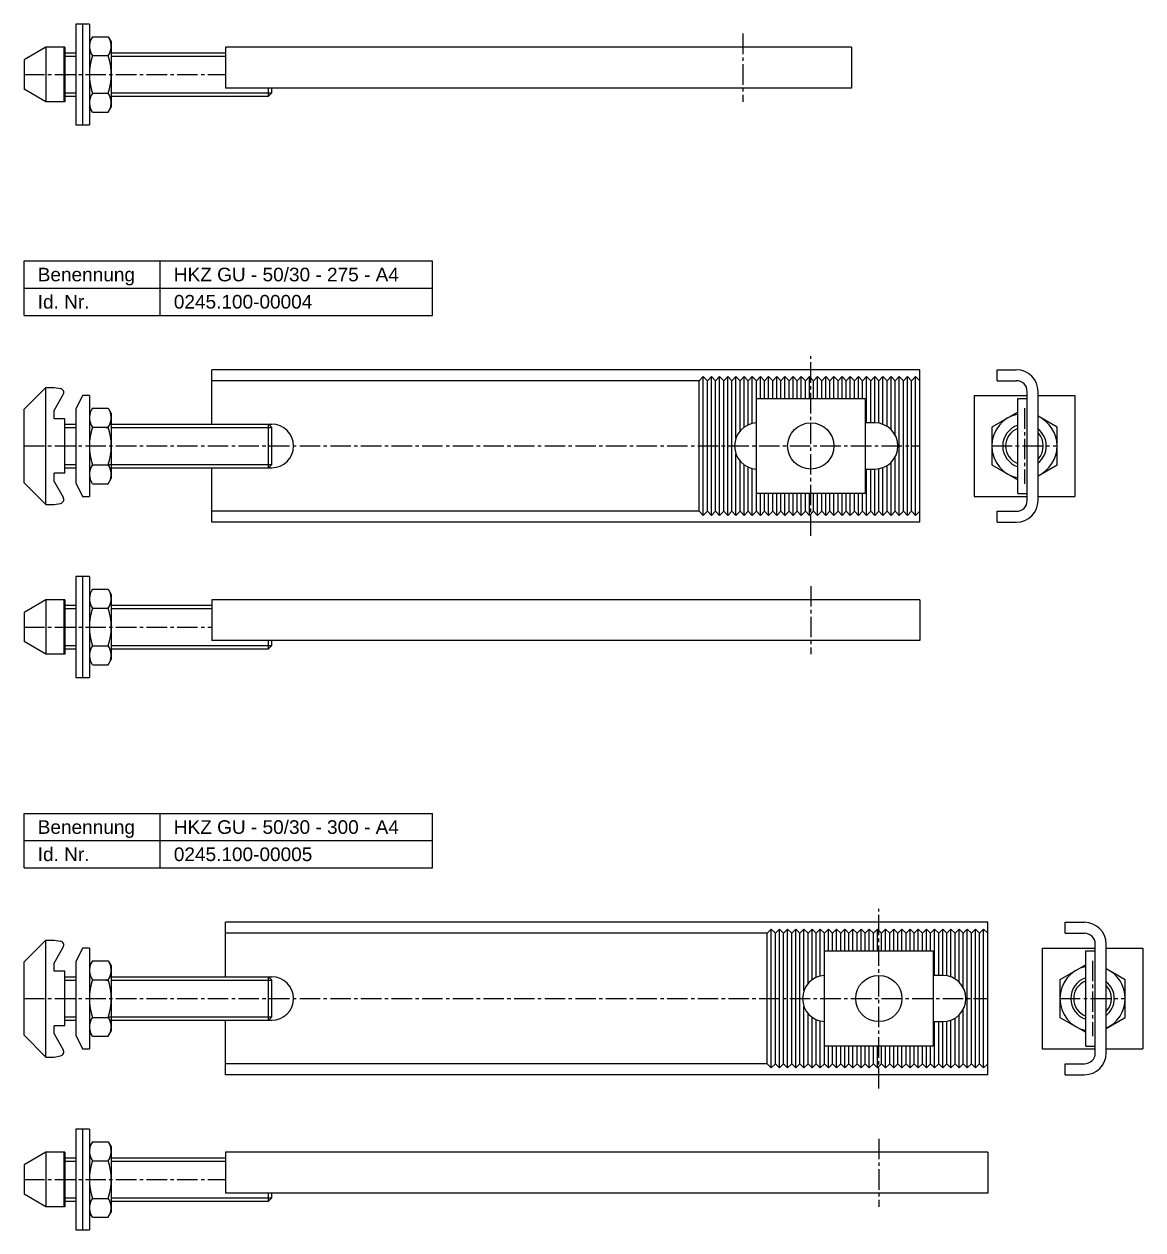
# Model space of a CAD drawing. Header units: millimetres. Extents: x 77 to 488, y 1971 to 2936.
# Drawn here: x 77.2 to 488.2, y 1971.2 to 2414.2 of the extents above; entities that cross this region are included whole.
import ezdxf

# ---------------------------------------------------------------- set-up
doc = ezdxf.new("R2010")
doc.units = ezdxf.units.MM
doc.header["$LTSCALE"] = 10
doc.linetypes.add('MITTE2', pattern=[1.125, 0.75, -0.125, 0.125, -0.125])
doc.layers.add('HALFEN', color=2, linetype='CONTINUOUS')
doc.styles.add('ARIAL50', font='ARIAL.TTF', dxfattribs={"height": 5})

msp = doc.modelspace()

# ---------------------------------------------------------------- linework, layer by layer
at = {"layer": 'HALFEN'}
for p, q in [((101.25, 2414.25), (96.25, 2414.25)), ((96.25, 2414.25), (96.25, 2377.25)), ((98.75, 2414.25), (98.75, 2377.25)), ((101.25, 2414.25), (101.25, 2377.25)), ((85.25, 2405.75), (77.25, 2401.13)), ((92.25, 2405.75), (85.25, 2405.75)), ((85.25, 2405.75), (85.25, 2385.75)), ((91.83, 2405.75), (91.83, 2385.75)), ((92.25, 2405.75), (92.25, 2385.75)), ((102.32, 2409.61), (101.25, 2407.75)), ((102.32, 2409.61), (108.18, 2409.61)), ((108.18, 2409.61), (109.25, 2407.75)), ((109.25, 2407.75), (109.25, 2383.75)), ((381.25, 2405.75), (151.25, 2405.75)), ((151.25, 2405.75), (151.25, 2390.75)), ((381.25, 2405.75), (381.25, 2390.75)), ((77.25, 2401.13), (77.25, 2390.37)), ((92.25, 2403.75), (96.25, 2403.75)), ((102.32, 2402.68), (108.18, 2402.68)), ((109.25, 2403.75), (151.25, 2403.75)), ((85.25, 2385.75), (77.25, 2390.37)), ((102.32, 2388.82), (108.18, 2388.82)), ((381.25, 2390.75), (151.25, 2390.75)), ((167.02, 2387.75), (167.02, 2390.75)), ((168.25, 2388.98), (167.02, 2387.75)), ((168.25, 2388.98), (168.25, 2390.75)), ((92.25, 2385.75), (85.25, 2385.75)), ((92.25, 2387.75), (96.25, 2387.75)), ((102.32, 2381.89), (101.25, 2383.75)), ((108.18, 2381.89), (109.25, 2383.75)), ((109.25, 2387.75), (167.02, 2387.75)), ((102.32, 2381.89), (108.18, 2381.89)), ((96.25, 2377.25), (101.25, 2377.25)), ((77.25, 2327.25), (227.25, 2327.25)), ((77.25, 2307.25), (77.25, 2327.25)), ((127.25, 2307.25), (127.25, 2327.25)), ((227.25, 2307.25), (227.25, 2327.25)), ((77.25, 2317.25), (227.25, 2317.25)), ((77.25, 2307.25), (227.25, 2307.25)), ((406.25, 2287.25), (146.25, 2287.25)), ((146.25, 2267.25), (146.25, 2287.25)), ((406.25, 2231.25), (406.25, 2287.25)), ((434.75, 2287.25), (441.75, 2287.25)), ((434.75, 2283.25), (434.75, 2287.25)), ((434.75, 2283.25), (434.75, 2287.25)), ((325.25, 2283.25), (146.25, 2283.25)), ((325.25, 2283.25), (326.75, 2284.75)), ((325.25, 2235.25), (325.25, 2283.25)), ((326.75, 2233.75), (326.75, 2284.75)), ((328.25, 2283.25), (326.75, 2284.75)), ((328.25, 2283.25), (329.75, 2284.75)), ((328.25, 2235.25), (328.25, 2283.25)), ((329.75, 2233.75), (329.75, 2284.75)), ((331.25, 2283.25), (329.75, 2284.75)), ((331.25, 2283.25), (332.75, 2284.75)), ((331.25, 2235.25), (331.25, 2283.25)), ((332.75, 2233.75), (332.75, 2284.75)), ((334.25, 2283.25), (332.75, 2284.75)), ((334.25, 2283.25), (335.75, 2284.75)), ((334.25, 2235.25), (334.25, 2283.25)), ((335.75, 2233.75), (335.75, 2284.75)), ((337.25, 2283.25), (335.75, 2284.75)), ((337.25, 2283.25), (338.75, 2284.75)), ((337.25, 2235.25), (337.25, 2283.25)), ((340.25, 2283.25), (338.75, 2284.75)), ((338.75, 2262.12), (338.75, 2284.75)), ((340.25, 2283.25), (341.75, 2284.75)), ((340.25, 2264.73), (340.25, 2283.25)), ((343.25, 2283.25), (341.75, 2284.75)), ((341.75, 2266.12), (341.75, 2284.75)), ((343.25, 2283.25), (344.75, 2284.75)), ((343.25, 2267), (343.25, 2283.25)), ((346.25, 2283.25), (344.75, 2284.75)), ((344.75, 2267.51), (344.75, 2284.75)), ((346.25, 2283.25), (347.75, 2284.75)), ((346.25, 2276.75), (346.25, 2283.25)), ((347.75, 2276.75), (347.75, 2284.75)), ((349.25, 2283.25), (347.75, 2284.75)), ((349.25, 2283.25), (350.75, 2284.75)), ((349.25, 2276.75), (349.25, 2283.25)), ((350.75, 2276.75), (350.75, 2284.75)), ((352.25, 2283.25), (350.75, 2284.75)), ((352.25, 2283.25), (353.75, 2284.75)), ((352.25, 2276.75), (352.25, 2283.25)), ((355.25, 2283.25), (353.75, 2284.75)), ((353.75, 2276.75), (353.75, 2284.75)), ((355.25, 2283.25), (356.75, 2284.75)), ((355.25, 2276.75), (355.25, 2283.25)), ((356.75, 2276.75), (356.75, 2284.75)), ((358.25, 2283.25), (356.75, 2284.75)), ((358.25, 2283.25), (359.75, 2284.75)), ((358.25, 2276.75), (358.25, 2283.25)), ((359.75, 2276.75), (359.75, 2284.75)), ((361.25, 2283.25), (359.75, 2284.75)), ((361.25, 2283.25), (362.75, 2284.75)), ((361.25, 2276.75), (361.25, 2283.25)), ((364.25, 2283.25), (362.75, 2284.75)), ((362.75, 2276.75), (362.75, 2284.75)), ((364.25, 2283.25), (365.75, 2284.75)), ((364.25, 2276.75), (364.25, 2283.25)), ((367.25, 2283.25), (365.75, 2284.75)), ((365.75, 2276.75), (365.75, 2284.75)), ((367.25, 2283.25), (368.75, 2284.75)), ((367.25, 2276.75), (367.25, 2283.25)), ((368.75, 2276.75), (368.75, 2284.75)), ((370.25, 2283.25), (368.75, 2284.75)), ((370.25, 2283.25), (371.75, 2284.75)), ((370.25, 2276.75), (370.25, 2283.25)), ((373.25, 2283.25), (371.75, 2284.75)), ((371.75, 2276.75), (371.75, 2284.75)), ((373.25, 2283.25), (374.75, 2284.75)), ((373.25, 2276.75), (373.25, 2283.25)), ((376.25, 2283.25), (374.75, 2284.75)), ((374.75, 2276.75), (374.75, 2284.75)), ((376.25, 2283.25), (377.75, 2284.75)), ((376.25, 2276.75), (376.25, 2283.25)), ((377.75, 2276.75), (377.75, 2284.75)), ((379.25, 2283.25), (377.75, 2284.75)), ((379.25, 2283.25), (380.75, 2284.75)), ((379.25, 2276.75), (379.25, 2283.25)), ((380.75, 2276.75), (380.75, 2284.75)), ((382.25, 2283.25), (380.75, 2284.75)), ((382.25, 2283.25), (383.75, 2284.75)), ((382.25, 2276.75), (382.25, 2283.25)), ((383.75, 2276.75), (383.75, 2284.75)), ((385.25, 2283.25), (383.75, 2284.75)), ((385.25, 2283.25), (386.75, 2284.75)), ((385.25, 2276.75), (385.25, 2283.25)), ((388.25, 2283.25), (386.75, 2284.75)), ((386.75, 2267.75), (386.75, 2284.75)), ((388.25, 2283.25), (389.75, 2284.75)), ((388.25, 2267.75), (388.25, 2283.25)), ((391.25, 2283.25), (389.75, 2284.75)), ((389.75, 2267.75), (389.75, 2284.75)), ((391.25, 2283.25), (392.75, 2284.75)), ((391.25, 2267.62), (391.25, 2283.25)), ((392.75, 2267.2), (392.75, 2284.75)), ((394.25, 2283.25), (392.75, 2284.75)), ((394.25, 2283.25), (395.75, 2284.75)), ((394.25, 2266.46), (394.25, 2283.25)), ((397.25, 2283.25), (395.75, 2284.75)), ((395.75, 2265.27), (395.75, 2284.75)), ((397.25, 2283.25), (398.75, 2284.75)), ((397.25, 2263.25), (397.25, 2283.25)), ((398.75, 2233.75), (398.75, 2284.75)), ((400.25, 2283.25), (398.75, 2284.75)), ((400.25, 2283.25), (401.75, 2284.75)), ((400.25, 2235.25), (400.25, 2283.25)), ((401.75, 2233.75), (401.75, 2284.75)), ((403.25, 2283.25), (401.75, 2284.75)), ((403.25, 2283.25), (404.75, 2284.75)), ((403.25, 2235.25), (403.25, 2283.25)), ((404.75, 2233.75), (404.75, 2284.75)), ((406.25, 2283.25), (404.75, 2284.75)), ((434.75, 2283.25), (441.75, 2283.25)), ((85.25, 2280.75), (77.25, 2272.75)), ((85.25, 2237.75), (85.25, 2280.75)), ((85.25, 2280.75), (88.25, 2280.75)), ((88.25, 2280.75), (90.59, 2280.34)), ((88.25, 2272.25), (91.63, 2278.11)), ((98.75, 2277.75), (96.25, 2272.75)), ((101.25, 2277.75), (98.75, 2277.75)), ((101.25, 2277.75), (101.25, 2240.75)), ((426.25, 2277.75), (445.75, 2277.75)), ((426.25, 2277.75), (426.25, 2240.75)), ((445.75, 2239.25), (445.75, 2279.25)), ((449.75, 2239.25), (449.75, 2279.25)), ((449.75, 2277.75), (463.25, 2277.75)), ((463.25, 2277.75), (463.25, 2240.75)), ((77.25, 2245.75), (77.25, 2272.75)), ((96.25, 2272.75), (96.25, 2245.75)), ((102.32, 2273.11), (101.25, 2271.25)), ((102.32, 2273.11), (108.18, 2273.11)), ((108.18, 2273.11), (109.25, 2271.25)), ((346.25, 2241.75), (346.25, 2276.75)), ((346.25, 2276.75), (386.25, 2276.75)), ((386.25, 2276.75), (386.25, 2241.75)), ((442.25, 2276.75), (445.75, 2276.75)), ((442.25, 2241.75), (442.25, 2276.75)), ((88.25, 2269.25), (88.25, 2272.25)), ((92.25, 2269.25), (88.25, 2269.25)), ((92.25, 2249.25), (92.25, 2269.25)), ((109.25, 2271.25), (109.25, 2247.25)), ((92.25, 2267.25), (96.25, 2267.25)), ((102.32, 2266.18), (108.18, 2266.18)), ((108.76, 2267.25), (168.25, 2267.25)), ((167.02, 2251.25), (167.02, 2267.25)), ((167.02, 2267.25), (168.25, 2266.02)), ((168.25, 2252.48), (168.25, 2266.02)), ((389.75, 2267.75), (386.25, 2267.75)), ((338.75, 2233.75), (338.75, 2256.38)), ((397.25, 2235.25), (397.25, 2255.25)), ((92.25, 2251.25), (96.25, 2251.25)), ((102.32, 2252.32), (108.18, 2252.32)), ((108.76, 2251.25), (168.25, 2251.25)), ((146.25, 2231.25), (146.25, 2251.25)), ((168.25, 2252.48), (167.02, 2251.25)), ((340.25, 2235.25), (340.25, 2253.77)), ((341.75, 2233.75), (341.75, 2252.38)), ((343.25, 2235.25), (343.25, 2251.5)), ((344.75, 2233.75), (344.75, 2250.99)), ((386.25, 2250.75), (389.75, 2250.75)), ((386.75, 2233.75), (386.75, 2250.75)), ((388.25, 2235.25), (388.25, 2250.75)), ((389.75, 2233.75), (389.75, 2250.75)), ((391.25, 2235.25), (391.25, 2250.88)), ((392.75, 2233.75), (392.75, 2251.3)), ((394.25, 2235.25), (394.25, 2252.04)), ((395.75, 2233.75), (395.75, 2253.23)), ((92.25, 2249.25), (88.25, 2249.25)), ((88.25, 2246.25), (88.25, 2249.25)), ((88.25, 2246.25), (91.63, 2240.39)), ((102.32, 2245.39), (101.25, 2247.25)), ((108.18, 2245.39), (109.25, 2247.25)), ((85.25, 2237.75), (77.25, 2245.75)), ((96.25, 2245.75), (98.75, 2240.75)), ((102.32, 2245.39), (108.18, 2245.39)), ((386.25, 2241.75), (346.25, 2241.75)), ((346.25, 2235.25), (346.25, 2241.75)), ((347.75, 2233.75), (347.75, 2241.75)), ((349.25, 2235.25), (349.25, 2241.75)), ((350.75, 2233.75), (350.75, 2241.75)), ((352.25, 2235.25), (352.25, 2241.75)), ((353.75, 2233.75), (353.75, 2241.75)), ((355.25, 2235.25), (355.25, 2241.75)), ((356.75, 2233.75), (356.75, 2241.75)), ((358.25, 2235.25), (358.25, 2241.75)), ((359.75, 2233.75), (359.75, 2241.75)), ((361.25, 2235.25), (361.25, 2241.75)), ((362.75, 2233.75), (362.75, 2241.75)), ((364.25, 2235.25), (364.25, 2241.75)), ((365.75, 2233.75), (365.75, 2241.75)), ((367.25, 2235.25), (367.25, 2241.75)), ((368.75, 2233.75), (368.75, 2241.75)), ((370.25, 2235.25), (370.25, 2241.75)), ((371.75, 2233.75), (371.75, 2241.75)), ((373.25, 2235.25), (373.25, 2241.75)), ((374.75, 2233.75), (374.75, 2241.75)), ((376.25, 2235.25), (376.25, 2241.75)), ((377.75, 2233.75), (377.75, 2241.75)), ((379.25, 2235.25), (379.25, 2241.75)), ((380.75, 2233.75), (380.75, 2241.75)), ((382.25, 2235.25), (382.25, 2241.75)), ((383.75, 2233.75), (383.75, 2241.75)), ((385.25, 2235.25), (385.25, 2241.75)), ((442.25, 2241.75), (445.75, 2241.75)), ((85.25, 2237.75), (88.25, 2237.75)), ((88.25, 2237.75), (90.59, 2238.16)), ((98.75, 2240.75), (101.25, 2240.75)), ((426.25, 2240.75), (445.75, 2240.75)), ((449.75, 2240.75), (463.25, 2240.75)), ((325.25, 2235.25), (146.25, 2235.25)), ((325.25, 2235.25), (326.75, 2233.75)), ((328.25, 2235.25), (326.75, 2233.75)), ((328.25, 2235.25), (329.75, 2233.75)), ((331.25, 2235.25), (329.75, 2233.75)), ((331.25, 2235.25), (332.75, 2233.75)), ((334.25, 2235.25), (332.75, 2233.75)), ((334.25, 2235.25), (335.75, 2233.75)), ((337.25, 2235.25), (335.75, 2233.75)), ((337.25, 2235.25), (338.75, 2233.75)), ((340.25, 2235.25), (338.75, 2233.75)), ((340.25, 2235.25), (341.75, 2233.75)), ((343.25, 2235.25), (341.75, 2233.75)), ((343.25, 2235.25), (344.75, 2233.75)), ((346.25, 2235.25), (344.75, 2233.75)), ((346.25, 2235.25), (347.75, 2233.75)), ((349.25, 2235.25), (347.75, 2233.75)), ((349.25, 2235.25), (350.75, 2233.75)), ((352.25, 2235.25), (350.75, 2233.75)), ((352.25, 2235.25), (353.75, 2233.75)), ((355.25, 2235.25), (353.75, 2233.75)), ((355.25, 2235.25), (356.75, 2233.75)), ((358.25, 2235.25), (356.75, 2233.75)), ((358.25, 2235.25), (359.75, 2233.75)), ((361.25, 2235.25), (359.75, 2233.75)), ((361.25, 2235.25), (362.75, 2233.75)), ((364.25, 2235.25), (362.75, 2233.75)), ((364.25, 2235.25), (365.75, 2233.75)), ((367.25, 2235.25), (365.75, 2233.75)), ((367.25, 2235.25), (368.75, 2233.75)), ((370.25, 2235.25), (368.75, 2233.75)), ((370.25, 2235.25), (371.75, 2233.75)), ((373.25, 2235.25), (371.75, 2233.75)), ((373.25, 2235.25), (374.75, 2233.75)), ((376.25, 2235.25), (374.75, 2233.75)), ((376.25, 2235.25), (377.75, 2233.75)), ((379.25, 2235.25), (377.75, 2233.75)), ((379.25, 2235.25), (380.75, 2233.75)), ((382.25, 2235.25), (380.75, 2233.75)), ((382.25, 2235.25), (383.75, 2233.75)), ((385.25, 2235.25), (383.75, 2233.75)), ((385.25, 2235.25), (386.75, 2233.75)), ((388.25, 2235.25), (386.75, 2233.75)), ((388.25, 2235.25), (389.75, 2233.75)), ((391.25, 2235.25), (389.75, 2233.75)), ((391.25, 2235.25), (392.75, 2233.75)), ((394.25, 2235.25), (392.75, 2233.75)), ((394.25, 2235.25), (395.75, 2233.75)), ((397.25, 2235.25), (395.75, 2233.75)), ((397.25, 2235.25), (398.75, 2233.75)), ((400.25, 2235.25), (398.75, 2233.75)), ((400.25, 2235.25), (401.75, 2233.75)), ((403.25, 2235.25), (401.75, 2233.75)), ((403.25, 2235.25), (404.75, 2233.75)), ((406.25, 2235.25), (404.75, 2233.75)), ((434.75, 2235.25), (441.75, 2235.25)), ((434.75, 2231.25), (434.75, 2235.25)), ((434.75, 2231.25), (434.75, 2235.25)), ((406.25, 2231.25), (146.25, 2231.25)), ((434.75, 2231.25), (441.75, 2231.25)), ((96.25, 2211.25), (96.25, 2174.25)), ((101.25, 2211.25), (96.25, 2211.25)), ((98.75, 2211.25), (98.75, 2174.25)), ((101.25, 2211.25), (101.25, 2174.25)), ((102.32, 2206.61), (101.25, 2204.75)), ((102.32, 2206.61), (108.18, 2206.61)), ((108.18, 2206.61), (109.25, 2204.75)), ((85.25, 2202.75), (77.25, 2198.13)), ((92.25, 2202.75), (85.25, 2202.75)), ((85.25, 2202.75), (85.25, 2182.75)), ((91.83, 2202.75), (91.83, 2182.75)), ((92.25, 2202.75), (92.25, 2182.75)), ((109.25, 2204.75), (109.25, 2180.75)), ((406.25, 2202.75), (146.25, 2202.75)), ((146.25, 2202.75), (146.25, 2187.75)), ((406.25, 2202.75), (406.25, 2187.75)), ((77.25, 2198.13), (77.25, 2187.37)), ((92.25, 2200.75), (96.25, 2200.75)), ((102.32, 2199.68), (108.18, 2199.68)), ((109.25, 2200.75), (146.25, 2200.75)), ((85.25, 2182.75), (77.25, 2187.37)), ((92.25, 2184.75), (96.25, 2184.75)), ((102.32, 2185.82), (108.18, 2185.82)), ((109.25, 2184.75), (167.02, 2184.75)), ((406.25, 2187.75), (146.25, 2187.75)), ((167.02, 2184.75), (167.02, 2187.75)), ((168.25, 2185.98), (167.02, 2184.75)), ((168.25, 2185.98), (168.25, 2187.75)), ((92.25, 2182.75), (85.25, 2182.75)), ((102.32, 2178.89), (101.25, 2180.75)), ((108.18, 2178.89), (109.25, 2180.75)), ((102.32, 2178.89), (108.18, 2178.89)), ((96.25, 2174.25), (101.25, 2174.25)), ((77.25, 2124.25), (227.25, 2124.25)), ((77.25, 2104.25), (77.25, 2124.25)), ((127.25, 2104.25), (127.25, 2124.25)), ((227.25, 2104.25), (227.25, 2124.25)), ((77.25, 2114.25), (227.25, 2114.25)), ((77.25, 2104.25), (227.25, 2104.25)), ((431.25, 2084.25), (151.25, 2084.25)), ((151.25, 2064.25), (151.25, 2084.25)), ((431.25, 2028.25), (431.25, 2084.25)), ((459.75, 2084.25), (466.75, 2084.25)), ((459.75, 2080.25), (459.75, 2084.25)), ((459.75, 2080.25), (459.75, 2084.25)), ((85.25, 2077.75), (77.25, 2069.75)), ((85.25, 2034.75), (85.25, 2077.75)), ((85.25, 2077.75), (88.25, 2077.75)), ((88.25, 2077.75), (90.59, 2077.34)), ((350.25, 2080.25), (151.25, 2080.25)), ((350.25, 2080.25), (351.75, 2081.75)), ((350.25, 2032.25), (350.25, 2080.25)), ((351.75, 2030.75), (351.75, 2081.75)), ((353.25, 2080.25), (351.75, 2081.75)), ((353.25, 2080.25), (354.75, 2081.75)), ((353.25, 2032.25), (353.25, 2080.25)), ((354.75, 2030.75), (354.75, 2081.75)), ((356.25, 2080.25), (354.75, 2081.75)), ((356.25, 2080.25), (357.75, 2081.75)), ((356.25, 2032.25), (356.25, 2080.25)), ((357.75, 2030.75), (357.75, 2081.75)), ((359.25, 2080.25), (357.75, 2081.75)), ((359.25, 2080.25), (360.75, 2081.75)), ((359.25, 2032.25), (359.25, 2080.25)), ((360.75, 2030.75), (360.75, 2081.75)), ((362.25, 2080.25), (360.75, 2081.75)), ((362.25, 2080.25), (363.75, 2081.75)), ((362.25, 2032.25), (362.25, 2080.25)), ((363.75, 2059.12), (363.75, 2081.75)), ((365.25, 2080.25), (363.75, 2081.75)), ((365.25, 2080.25), (366.75, 2081.75)), ((365.25, 2061.73), (365.25, 2080.25)), ((366.75, 2063.12), (366.75, 2081.75)), ((368.25, 2080.25), (366.75, 2081.75)), ((368.25, 2080.25), (369.75, 2081.75)), ((368.25, 2064), (368.25, 2080.25)), ((369.75, 2064.51), (369.75, 2081.75)), ((371.25, 2080.25), (369.75, 2081.75)), ((371.25, 2080.25), (372.75, 2081.75)), ((371.25, 2073.75), (371.25, 2080.25)), ((374.25, 2080.25), (372.75, 2081.75)), ((372.75, 2073.75), (372.75, 2081.75)), ((374.25, 2080.25), (375.75, 2081.75)), ((374.25, 2073.75), (374.25, 2080.25)), ((377.25, 2080.25), (375.75, 2081.75)), ((375.75, 2073.75), (375.75, 2081.75)), ((377.25, 2080.25), (378.75, 2081.75)), ((377.25, 2073.75), (377.25, 2080.25)), ((380.25, 2080.25), (378.75, 2081.75)), ((378.75, 2073.75), (378.75, 2081.75)), ((380.25, 2080.25), (381.75, 2081.75)), ((380.25, 2073.75), (380.25, 2080.25)), ((381.75, 2073.75), (381.75, 2081.75)), ((383.25, 2080.25), (381.75, 2081.75)), ((383.25, 2080.25), (384.75, 2081.75)), ((383.25, 2073.75), (383.25, 2080.25)), ((386.25, 2080.25), (384.75, 2081.75)), ((384.75, 2073.75), (384.75, 2081.75)), ((386.25, 2080.25), (387.75, 2081.75)), ((386.25, 2073.75), (386.25, 2080.25)), ((389.25, 2080.25), (387.75, 2081.75)), ((387.75, 2073.75), (387.75, 2081.75)), ((389.25, 2080.25), (390.75, 2081.75)), ((389.25, 2073.75), (389.25, 2080.25)), ((390.75, 2073.75), (390.75, 2081.75)), ((392.25, 2080.25), (390.75, 2081.75)), ((392.25, 2080.25), (393.75, 2081.75)), ((392.25, 2073.75), (392.25, 2080.25)), ((395.25, 2080.25), (393.75, 2081.75)), ((393.75, 2073.75), (393.75, 2081.75)), ((395.25, 2080.25), (396.75, 2081.75)), ((395.25, 2073.75), (395.25, 2080.25)), ((398.25, 2080.25), (396.75, 2081.75)), ((396.75, 2073.75), (396.75, 2081.75)), ((398.25, 2080.25), (399.75, 2081.75)), ((398.25, 2073.75), (398.25, 2080.25)), ((401.25, 2080.25), (399.75, 2081.75)), ((399.75, 2073.75), (399.75, 2081.75)), ((401.25, 2080.25), (402.75, 2081.75)), ((401.25, 2073.75), (401.25, 2080.25)), ((404.25, 2080.25), (402.75, 2081.75)), ((402.75, 2073.75), (402.75, 2081.75)), ((404.25, 2080.25), (405.75, 2081.75)), ((404.25, 2073.75), (404.25, 2080.25)), ((407.25, 2080.25), (405.75, 2081.75)), ((405.75, 2073.75), (405.75, 2081.75)), ((407.25, 2080.25), (408.75, 2081.75)), ((407.25, 2073.75), (407.25, 2080.25)), ((410.25, 2080.25), (408.75, 2081.75)), ((408.75, 2073.75), (408.75, 2081.75)), ((410.25, 2080.25), (411.75, 2081.75)), ((410.25, 2073.75), (410.25, 2080.25)), ((413.25, 2080.25), (411.75, 2081.75)), ((411.75, 2064.75), (411.75, 2081.75)), ((413.25, 2080.25), (414.75, 2081.75)), ((413.25, 2064.75), (413.25, 2080.25)), ((414.75, 2064.75), (414.75, 2081.75)), ((416.25, 2080.25), (414.75, 2081.75)), ((416.25, 2080.25), (417.75, 2081.75)), ((416.25, 2064.62), (416.25, 2080.25)), ((417.75, 2064.2), (417.75, 2081.75)), ((419.25, 2080.25), (417.75, 2081.75)), ((419.25, 2080.25), (420.75, 2081.75)), ((419.25, 2063.46), (419.25, 2080.25)), ((420.75, 2062.27), (420.75, 2081.75)), ((422.25, 2080.25), (420.75, 2081.75)), ((422.25, 2080.25), (423.75, 2081.75)), ((422.25, 2060.25), (422.25, 2080.25)), ((423.75, 2030.75), (423.75, 2081.75)), ((425.25, 2080.25), (423.75, 2081.75)), ((425.25, 2080.25), (426.75, 2081.75)), ((425.25, 2032.25), (425.25, 2080.25)), ((426.75, 2030.75), (426.75, 2081.75)), ((428.25, 2080.25), (426.75, 2081.75)), ((428.25, 2080.25), (429.75, 2081.75)), ((428.25, 2032.25), (428.25, 2080.25)), ((429.75, 2030.75), (429.75, 2081.75)), ((431.25, 2080.25), (429.75, 2081.75)), ((459.75, 2080.25), (466.75, 2080.25)), ((88.25, 2069.25), (91.63, 2075.11)), ((98.75, 2074.75), (96.25, 2069.75)), ((101.25, 2074.75), (98.75, 2074.75)), ((101.25, 2074.75), (101.25, 2037.75)), ((371.25, 2073.75), (411.25, 2073.75)), ((371.25, 2038.75), (371.25, 2073.75)), ((411.25, 2073.75), (411.25, 2038.75)), ((451.25, 2074.75), (451.25, 2037.75)), ((451.25, 2074.75), (470.75, 2074.75)), ((467.25, 2038.75), (467.25, 2073.75)), ((467.25, 2073.75), (470.75, 2073.75)), ((470.75, 2036.25), (470.75, 2076.25)), ((474.75, 2036.25), (474.75, 2076.25)), ((474.75, 2074.75), (488.25, 2074.75)), ((488.25, 2074.75), (488.25, 2037.75)), ((77.25, 2042.75), (77.25, 2069.75)), ((88.25, 2066.25), (88.25, 2069.25)), ((96.25, 2069.75), (96.25, 2042.75)), ((102.32, 2070.11), (101.25, 2068.25)), ((102.32, 2070.11), (108.18, 2070.11)), ((108.18, 2070.11), (109.25, 2068.25)), ((92.25, 2066.25), (88.25, 2066.25)), ((92.25, 2046.25), (92.25, 2066.25)), ((109.25, 2068.25), (109.25, 2044.25)), ((414.75, 2064.75), (411.25, 2064.75)), ((92.25, 2064.25), (96.25, 2064.25)), ((102.32, 2063.18), (108.18, 2063.18)), ((108.76, 2064.25), (168.25, 2064.25)), ((167.02, 2064.25), (168.25, 2063.02)), ((167.02, 2048.25), (167.02, 2064.25)), ((168.25, 2049.48), (168.25, 2063.02)), ((363.75, 2030.75), (363.75, 2053.38)), ((422.25, 2032.25), (422.25, 2052.25)), ((92.25, 2048.25), (96.25, 2048.25)), ((102.32, 2049.32), (108.18, 2049.32)), ((108.76, 2048.25), (168.25, 2048.25)), ((151.25, 2028.25), (151.25, 2048.25)), ((168.25, 2049.48), (167.02, 2048.25)), ((365.25, 2032.25), (365.25, 2050.77)), ((366.75, 2030.75), (366.75, 2049.38)), ((368.25, 2032.25), (368.25, 2048.5)), ((369.75, 2030.75), (369.75, 2047.99)), ((411.25, 2047.75), (414.75, 2047.75)), ((411.75, 2030.75), (411.75, 2047.75)), ((413.25, 2032.25), (413.25, 2047.75)), ((414.75, 2030.75), (414.75, 2047.75)), ((416.25, 2032.25), (416.25, 2047.88)), ((417.75, 2030.75), (417.75, 2048.3)), ((419.25, 2032.25), (419.25, 2049.04)), ((420.75, 2030.75), (420.75, 2050.23)), ((85.25, 2034.75), (77.25, 2042.75)), ((92.25, 2046.25), (88.25, 2046.25)), ((88.25, 2043.25), (88.25, 2046.25)), ((88.25, 2043.25), (91.63, 2037.39)), ((96.25, 2042.75), (98.75, 2037.75)), ((102.32, 2042.39), (101.25, 2044.25)), ((102.32, 2042.39), (108.18, 2042.39)), ((108.18, 2042.39), (109.25, 2044.25)), ((411.25, 2038.75), (371.25, 2038.75)), ((371.25, 2032.25), (371.25, 2038.75)), ((372.75, 2030.75), (372.75, 2038.75)), ((374.25, 2032.25), (374.25, 2038.75)), ((375.75, 2030.75), (375.75, 2038.75)), ((377.25, 2032.25), (377.25, 2038.75)), ((378.75, 2030.75), (378.75, 2038.75)), ((380.25, 2032.25), (380.25, 2038.75)), ((381.75, 2030.75), (381.75, 2038.75)), ((383.25, 2032.25), (383.25, 2038.75)), ((384.75, 2030.75), (384.75, 2038.75)), ((386.25, 2032.25), (386.25, 2038.75)), ((387.75, 2030.75), (387.75, 2038.75)), ((389.25, 2032.25), (389.25, 2038.75)), ((390.75, 2030.75), (390.75, 2038.75)), ((392.25, 2032.25), (392.25, 2038.75)), ((393.75, 2030.75), (393.75, 2038.75)), ((395.25, 2032.25), (395.25, 2038.75)), ((396.75, 2030.75), (396.75, 2038.75)), ((398.25, 2032.25), (398.25, 2038.75)), ((399.75, 2030.75), (399.75, 2038.75)), ((401.25, 2032.25), (401.25, 2038.75)), ((402.75, 2030.75), (402.75, 2038.75)), ((404.25, 2032.25), (404.25, 2038.75)), ((405.75, 2030.75), (405.75, 2038.75)), ((407.25, 2032.25), (407.25, 2038.75)), ((408.75, 2030.75), (408.75, 2038.75)), ((410.25, 2032.25), (410.25, 2038.75)), ((467.25, 2038.75), (470.75, 2038.75)), ((85.25, 2034.75), (88.25, 2034.75)), ((88.25, 2034.75), (90.59, 2035.16)), ((98.75, 2037.75), (101.25, 2037.75)), ((451.25, 2037.75), (470.75, 2037.75)), ((474.75, 2037.75), (488.25, 2037.75)), ((350.25, 2032.25), (151.25, 2032.25)), ((350.25, 2032.25), (351.75, 2030.75)), ((353.25, 2032.25), (351.75, 2030.75)), ((353.25, 2032.25), (354.75, 2030.75)), ((356.25, 2032.25), (354.75, 2030.75)), ((356.25, 2032.25), (357.75, 2030.75)), ((359.25, 2032.25), (357.75, 2030.75)), ((359.25, 2032.25), (360.75, 2030.75)), ((362.25, 2032.25), (360.75, 2030.75)), ((362.25, 2032.25), (363.75, 2030.75)), ((365.25, 2032.25), (363.75, 2030.75)), ((365.25, 2032.25), (366.75, 2030.75)), ((368.25, 2032.25), (366.75, 2030.75)), ((368.25, 2032.25), (369.75, 2030.75)), ((371.25, 2032.25), (369.75, 2030.75)), ((371.25, 2032.25), (372.75, 2030.75)), ((374.25, 2032.25), (372.75, 2030.75)), ((374.25, 2032.25), (375.75, 2030.75)), ((377.25, 2032.25), (375.75, 2030.75)), ((377.25, 2032.25), (378.75, 2030.75)), ((380.25, 2032.25), (378.75, 2030.75)), ((380.25, 2032.25), (381.75, 2030.75)), ((383.25, 2032.25), (381.75, 2030.75)), ((383.25, 2032.25), (384.75, 2030.75)), ((386.25, 2032.25), (384.75, 2030.75)), ((386.25, 2032.25), (387.75, 2030.75)), ((389.25, 2032.25), (387.75, 2030.75)), ((389.25, 2032.25), (390.75, 2030.75)), ((392.25, 2032.25), (390.75, 2030.75)), ((392.25, 2032.25), (393.75, 2030.75)), ((395.25, 2032.25), (393.75, 2030.75)), ((395.25, 2032.25), (396.75, 2030.75)), ((398.25, 2032.25), (396.75, 2030.75)), ((398.25, 2032.25), (399.75, 2030.75)), ((401.25, 2032.25), (399.75, 2030.75)), ((401.25, 2032.25), (402.75, 2030.75)), ((404.25, 2032.25), (402.75, 2030.75)), ((404.25, 2032.25), (405.75, 2030.75)), ((407.25, 2032.25), (405.75, 2030.75)), ((407.25, 2032.25), (408.75, 2030.75)), ((410.25, 2032.25), (408.75, 2030.75)), ((410.25, 2032.25), (411.75, 2030.75)), ((413.25, 2032.25), (411.75, 2030.75)), ((413.25, 2032.25), (414.75, 2030.75)), ((416.25, 2032.25), (414.75, 2030.75)), ((416.25, 2032.25), (417.75, 2030.75)), ((419.25, 2032.25), (417.75, 2030.75)), ((419.25, 2032.25), (420.75, 2030.75)), ((422.25, 2032.25), (420.75, 2030.75)), ((422.25, 2032.25), (423.75, 2030.75)), ((425.25, 2032.25), (423.75, 2030.75)), ((425.25, 2032.25), (426.75, 2030.75)), ((428.25, 2032.25), (426.75, 2030.75)), ((428.25, 2032.25), (429.75, 2030.75)), ((431.25, 2032.25), (429.75, 2030.75)), ((459.75, 2032.25), (466.75, 2032.25)), ((459.75, 2028.25), (459.75, 2032.25)), ((459.75, 2028.25), (459.75, 2032.25)), ((431.25, 2028.25), (151.25, 2028.25)), ((459.75, 2028.25), (466.75, 2028.25)), ((101.25, 2008.25), (96.25, 2008.25)), ((96.25, 2008.25), (96.25, 1971.25)), ((98.75, 2008.25), (98.75, 1971.25)), ((101.25, 2008.25), (101.25, 1971.25)), ((102.32, 2003.61), (101.25, 2001.75)), ((102.32, 2003.61), (108.18, 2003.61)), ((108.18, 2003.61), (109.25, 2001.75)), ((85.25, 1999.75), (77.25, 1995.13)), ((92.25, 1999.75), (85.25, 1999.75)), ((85.25, 1999.75), (85.25, 1979.75)), ((91.83, 1999.75), (91.83, 1979.75)), ((92.25, 1999.75), (92.25, 1979.75)), ((109.25, 2001.75), (109.25, 1977.75)), ((431.25, 1999.75), (151.25, 1999.75)), ((151.25, 1999.75), (151.25, 1984.75)), ((431.25, 1999.75), (431.25, 1984.75)), ((77.25, 1995.13), (77.25, 1984.37)), ((92.25, 1997.75), (96.25, 1997.75)), ((102.32, 1996.68), (108.18, 1996.68)), ((109.25, 1997.75), (151.25, 1997.75)), ((431.25, 1984.75), (151.25, 1984.75)), ((167.02, 1981.75), (167.02, 1984.75)), ((168.25, 1982.98), (168.25, 1984.75)), ((85.25, 1979.75), (77.25, 1984.37)), ((92.25, 1981.75), (96.25, 1981.75)), ((102.32, 1982.82), (108.18, 1982.82)), ((109.25, 1981.75), (167.02, 1981.75)), ((168.25, 1982.98), (167.02, 1981.75)), ((92.25, 1979.75), (85.25, 1979.75)), ((102.32, 1975.89), (101.25, 1977.75)), ((102.32, 1975.89), (108.18, 1975.89)), ((108.18, 1975.89), (109.25, 1977.75)), ((96.25, 1971.25), (101.25, 1971.25))]:
    msp.add_line(p, q, dxfattribs=at)
at = {"layer": 'HALFEN', "color": 1, "linetype": 'MITTE2'}
for p, q in [((341.25, 2410.75), (341.25, 2385.75)), ((77.25, 2395.75), (151.25, 2395.75)), ((366.25, 2226.25), (366.25, 2292.25)), ((444.75, 2273.11), (444.75, 2245.39)), ((77.25, 2259.25), (406.25, 2259.25)), ((432.75, 2259.25), (456.75, 2259.25)), ((366.25, 2207.75), (366.25, 2182.75)), ((77.25, 2192.75), (146.25, 2192.75)), ((391.25, 2023.25), (391.25, 2089.25)), ((469.75, 2070.11), (469.75, 2042.39)), ((77.25, 2056.25), (431.25, 2056.25)), ((457.75, 2056.25), (481.75, 2056.25)), ((391.25, 2004.75), (391.25, 1979.75)), ((77.25, 1989.75), (151.25, 1989.75))]:
    msp.add_line(p, q, dxfattribs=at)
at = {"layer": 'HALFEN', "color": 1}
for p, q in [((92.25, 2402.52), (96.25, 2402.52)), ((109.25, 2402.52), (151.25, 2402.52)), ((92.25, 2388.98), (96.25, 2388.98)), ((109.25, 2388.98), (168.25, 2388.98)), ((92.25, 2266.02), (96.25, 2266.02)), ((107.25, 2266.02), (108.23, 2266.02)), ((109.25, 2266.02), (168.25, 2266.02)), ((92.25, 2252.48), (96.25, 2252.48)), ((108.23, 2252.48), (168.25, 2252.48)), ((92.25, 2199.52), (96.25, 2199.52)), ((109.25, 2199.52), (146.25, 2199.52)), ((92.25, 2185.98), (96.25, 2185.98)), ((109.25, 2185.98), (168.25, 2185.98)), ((92.25, 2063.02), (96.25, 2063.02)), ((107.25, 2063.02), (108.23, 2063.02)), ((109.25, 2063.02), (168.25, 2063.02)), ((92.25, 2049.48), (96.25, 2049.48)), ((108.23, 2049.48), (168.25, 2049.48)), ((92.25, 1996.52), (96.25, 1996.52)), ((109.25, 1996.52), (151.25, 1996.52)), ((92.25, 1982.98), (96.25, 1982.98)), ((109.25, 1982.98), (168.25, 1982.98))]:
    msp.add_line(p, q, dxfattribs=at)
at = {"layer": 'HALFEN'}
for points in [[(442.25, 2271.66), (432.75, 2266.18), (432.75, 2252.32)], [(449.75, 2248.28), (456.75, 2252.32), (456.75, 2266.18), (449.75, 2270.22)], [(432.75, 2252.32), (442.25, 2246.84)], [(467.25, 2068.66), (457.75, 2063.18), (457.75, 2049.32)], [(474.75, 2045.28), (481.75, 2049.32), (481.75, 2063.18), (474.75, 2067.22)], [(457.75, 2049.32), (467.25, 2043.84)]]:
    msp.add_lwpolyline(points, dxfattribs=at)
for centre in [(366.25, 2259.25), (391.25, 2056.25)]:
    msp.add_circle(centre, 8.5, dxfattribs=at)
for centre, radius, start, end in [((107.38, 2406.14), 6.13, 154.4385, 214.4385), ((103.12, 2406.14), 6.13, 325.5615, 25.5615), ((124.15, 2395.75), 22.9, 162.383, 197.617), ((86.35, 2395.75), 22.9, 342.383, 17.617), ((107.38, 2385.35), 6.13, 145.5615, 205.5615), ((103.12, 2385.35), 6.13, 334.4385, 34.4385), ((441.75, 2279.25), 8, 0, 90), ((441.75, 2279.25), 4, 360, 90), ((90.33, 2278.86), 1.5, 330, 80), ((107.38, 2269.64), 6.13, 154.4385, 214.4385), ((103.12, 2269.64), 6.13, 325.5615, 25.5615), ((444.75, 2259.25), 12, 102.0247, 257.9753), ((444.75, 2259.25), 12, 294.6243, 65.3757), ((124.15, 2259.25), 22.9, 162.383, 197.617), ((86.35, 2259.25), 22.9, 342.383, 17.617), ((168.25, 2259.25), 8, 270, 90), ((346.75, 2259.25), 8.5, 93.3723, 266.6277), ((389.75, 2259.25), 8.5, 270, 90), ((444.75, 2259.25), 8, 108.21, 251.79), ((444.75, 2259.25), 6.92, 111.1863, 248.8137), ((444.75, 2259.25), 8, 308.6822, 51.3178), ((444.75, 2259.25), 6.92, 316.2865, 43.7135), ((107.38, 2248.86), 6.13, 145.5615, 205.5615), ((103.12, 2248.86), 6.13, 334.4385, 34.4385), ((90.33, 2239.64), 1.5, 280, 30), ((441.75, 2239.25), 4, 270, 360), ((441.75, 2239.25), 8, 270, 0), ((107.38, 2203.14), 6.13, 154.4385, 214.4385), ((103.12, 2203.14), 6.13, 325.5615, 25.5615), ((124.15, 2192.75), 22.9, 162.383, 197.617), ((86.35, 2192.75), 22.9, 342.383, 17.617), ((107.38, 2182.35), 6.13, 145.5615, 205.5615), ((103.12, 2182.35), 6.13, 334.4385, 34.4385), ((466.75, 2076.25), 8, 0, 90), ((466.75, 2076.25), 4, 360, 90), ((90.33, 2075.86), 1.5, 330, 80), ((107.38, 2066.64), 6.13, 154.4385, 214.4385), ((103.12, 2066.64), 6.13, 325.5615, 25.5615), ((371.75, 2056.25), 8.5, 93.3723, 266.6277), ((414.75, 2056.25), 8.5, 270, 90), ((469.75, 2056.25), 12, 102.0247, 257.9753), ((469.75, 2056.25), 12, 294.6243, 65.3757), ((124.15, 2056.25), 22.9, 162.383, 197.617), ((86.35, 2056.25), 22.9, 342.383, 17.617), ((168.25, 2056.25), 8, 270, 90), ((469.75, 2056.25), 8, 108.21, 251.79), ((469.75, 2056.25), 6.92, 111.1863, 248.8137), ((469.75, 2056.25), 8, 308.6822, 51.3178), ((469.75, 2056.25), 6.92, 316.2865, 43.7135), ((107.38, 2045.85), 6.13, 145.5615, 205.5615), ((103.12, 2045.85), 6.13, 334.4385, 34.4385), ((90.33, 2036.64), 1.5, 280, 30), ((466.75, 2036.25), 4, 270, 360), ((466.75, 2036.25), 8, 270, 0), ((107.38, 2000.14), 6.13, 154.4385, 214.4385), ((103.12, 2000.14), 6.13, 325.5615, 25.5615), ((124.15, 1989.75), 22.9, 162.383, 197.617), ((86.35, 1989.75), 22.9, 342.383, 17.617), ((107.38, 1979.35), 6.13, 145.5615, 205.5615), ((103.12, 1979.35), 6.13, 334.4385, 34.4385)]:
    msp.add_arc(centre, radius, start, end, dxfattribs=at)

# ---------------------------------------------------------------- texts
at = {"layer": 'HALFEN', "style": 'ARIAL50'}
for s, p in [('Benennung', (82.25, 2319.75)), ('HKZ GU - 50/30 - 275 - A4', (132.25, 2319.75)), ('Id. Nr.', (82.25, 2309.75)), ('0245.100-00004', (132.25, 2309.75)), ('HKZ GU - 50/30 - 300 - A4', (132.25, 2116.75)), ('Benennung', (82.25, 2116.75)), ('Id. Nr.', (82.25, 2106.75)), ('0245.100-00005', (132.25, 2106.75))]:
    msp.add_text(s, height=5, dxfattribs=at).set_placement(p)

doc.saveas('drawing.dxf')
